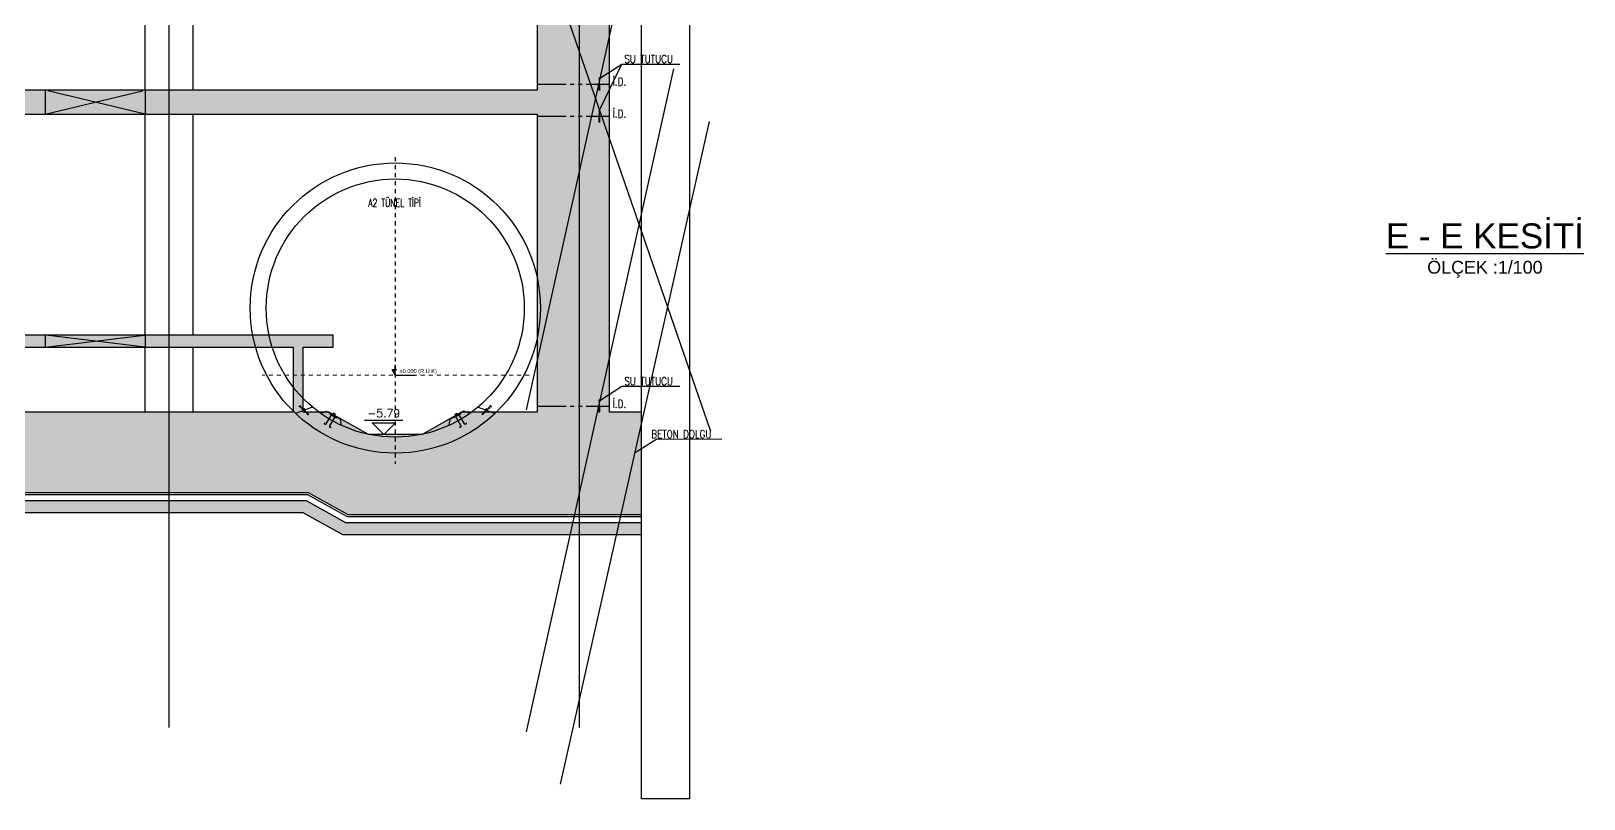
# Model space of a CAD drawing. Header units: millimetres. Extents: x 400408 to 401363, y 4543987 to 4544157.
# Drawn here: x 401009.17 to 401047.97, y 4544014.79 to 4544033.97 of the extents above; entities that cross this region are included whole.
import ezdxf
from ezdxf.enums import TextEntityAlignment as Align

# ---------------------------------------------------------------- set-up
doc = ezdxf.new("R2010")
doc.units = ezdxf.units.MM
for name, pattern in [('ACAD_ISO05W100', [33, 24, -3, 0, -3, 0, -3]), ('AKS', [3, 2.5, -0.25, 0, -0.25]), ('CONTINU', [0]), ('DASHDOT', [1, 0.5, -0.25, 0, -0.25]), ('DASHDOT2', [0.5, 0.25, -0.125, 0, -0.125]), ('HIDDEN', [0.375, 0.25, -0.125])]:
    doc.linetypes.add(name, pattern=pattern)
for name, color, linetype in [('aks prota', 2, 'AKS'), ('AXIS', 8, 'DASHDOT2'), ('görünüş prota', 4, 'Continuous'), ('inşaat derzi prota', 11, 'Continuous'), ('KALIP', 1, 'Continuous'), ('kesit prota', 1, 'Continuous'), ('kesit tarama prota', 252, 'Continuous'), ('KOT', 7, 'Continuous'), ('kot prota', 4, 'Continuous'), ('LINE V2', 7, 'Continuous'), ('merdiven prota', 2, 'Continuous'), ('not prota', 2, 'Continuous'), ('not yazısı prota', 6, 'Continuous'), ('not çizgisi prota', 4, 'Continuous'), ('OLCU', 5, 'Continuous'), ('PRT-CST-rc_level', 6, 'Continuous'), ('PRT-CST-rc_levermark', 4, 'Continuous'), ('st_s_su tutucu', 2, 'Continuous'), ('st_s_ölçü', 4, 'Continuous'), ('t35 prota', 3, 'Continuous'), ('tplan prota', 7, 'Continuous'), ('WATER STOP_B', 5, 'Continuous')]:
    doc.layers.add(name, color=color, linetype=linetype)
doc.layers.add('PRT-Geo-Axis', color=12, linetype='DASHDOT', lineweight=18)
doc.layers.add('PRT-KD-kazik', color=172, linetype='Continuous', lineweight=25)
doc.styles.add('Arial', font='Arial.ttf')
doc.styles.add('OLCU', font='romanstw.shx')
doc.styles.add('SIMPLXTW', font='simplxtw.shx', dxfattribs={"width": 0.6, "height": 125})
doc.styles.add('TEXT250', font='romanstw.shx', dxfattribs={"width": 0.8, "height": 25})
doc.styles.add('TSIMPLEX', font='romanstw.shx')
doc.styles.add('TUNNELCONSULT', font='Arial.ttf')
doc.dimstyles.new('1-50', dxfattribs={"dimtxt": 10, "dimasz": 4, "dimexe": 4, "dimexo": 8, "dimgap": 4, "dimtad": 1, "dimdec": 1, "dimrnd": 0.05, "dimzin": 9, "dimdsep": 46, "dimtxsty": 'OLCU', "dimblk1": 'OBLIQUE', "dimblk2": 'OBLIQUE', "dimsah": 1, "dimcen": 2, "dimdle": 4, "dimclrd": 4, "dimclre": 4, "dimclrt": 3, "dimadec": 1, "dimazin": 0, "dimtfac": 1, "dimtdec": 1, "dimtix": 1, "dimtmove": 2, "dimatfit": 3, "dimldrblk": 'OBLIQUE', "dimfxl": 1, "dimtvp": 1, "dimtolj": 1, "dimtzin": 1, "dimarcsym": 0})

# ---------------------------------------------------------------- blocks, each defined once
blk = doc.blocks.new('KOTK5')
at = {"layer": 'PRT-CST-rc_levermark'}
blk.add_line((216.6666666667443, 160), (-213.3333333332557, 160), dxfattribs=at)
blk.add_lwpolyline([(130, 130), (-130, 130), (0, 0)], close=True, dxfattribs=at)
at = {"layer": 'PRT-CST-rc_level', "style": 'OLCU'}
blk.add_attdef('000.00', text='', height=90, dxfattribs=at).set_placement((0, 193.1381784435362), align=Align.CENTER)
blk = doc.blocks.new('_Oblique')
at = {"layer": 'st_s_ölçü', "lineweight": -2}
blk.add_line((-0.5, -0.5), (0.5, 0.5), dxfattribs=at)
blk = doc.blocks.new('D')
at = {"layer": 'st_s_su tutucu', "linetype": 'CONTINU', "ltscale": 0.2}
for p, q in [((-39987.83090962706, 52508.18991963421), (-39992.63090966878, 52508.18991966914)), ((-39992.63090966878, 52508.18991966914), (-39992.63090980848, 52507.38991968935)), ((-39992.63090980848, 52507.38991968935), (-39990.63090962501, 52506.05655179494)), ((-39990.63090992199, 52478.65671955824), (-39991.93117670823, 52478.6567195757)), ((-39991.93117670823, 52478.6567195757), (-39991.93117659182, 52477.72311959402)), ((-39991.93117659182, 52477.72311959402), (-39990.63090987367, 52477.72311951835)), ((-39990.6309096902, 52498.50671976196), (-39991.53117650332, 52498.50671977942)), ((-39991.53117650332, 52498.50671977942), (-39991.53117639622, 52497.87311976865)), ((-39991.53117639622, 52497.87311976865), (-39990.63090970417, 52497.87311978029)), ((-39990.63090980196, 52488.50671968629), (-39991.53117661508, 52488.50671963972)), ((-39991.53117661508, 52488.50671963972), (-39991.53117662905, 52487.87311965806)), ((-39991.53117662905, 52487.87311965806), (-39990.630909937, 52487.87311964059)), ((-39991.53117661508, 52467.87311965223), (-39991.53117662905, 52468.5067196339)), ((-39991.53117662905, 52468.5067196339), (-39990.630909937, 52468.50671965136)), ((-39990.63090980196, 52467.87311960567), (-39991.53117661508, 52467.87311965223)), ((-39990.63090962501, 52506.05655179494), (-39990.6309096902, 52498.50671976196)), ((-39990.63090970417, 52497.87311978029), (-39990.63090980196, 52488.50671968629)), ((-39990.630909937, 52487.87311964059), (-39990.63090992199, 52478.65671955824)), ((-39990.630909937, 52468.50671965136), (-39990.63090992199, 52477.72311973372)), ((-39990.63090970417, 52458.50671951166), (-39990.63090980196, 52467.87311960567)), ((-39989.83090974534, 52506.05655187643), (-39987.83090964103, 52507.38991968935)), ((-39989.83090955907, 52498.50671965136), (-39989.83090974534, 52506.05655187643)), ((-39988.9306429881, 52498.50671966883), (-39989.83090955907, 52498.50671965136)), ((-39989.83090992229, 52488.50671961062), (-39989.83090981984, 52497.87311973373)), ((-39989.83090981984, 52497.87311973373), (-39988.93064300207, 52497.87311962313)), ((-39988.93064335132, 52488.50671965136), (-39989.83090992229, 52488.50671961062)), ((-39989.83091007002, 52478.65671960481), (-39989.8309099316, 52487.87311978029)), ((-39989.8309099316, 52487.87311978029), (-39988.93064311383, 52487.87311964059)), ((-39988.53064343977, 52478.65671965137), (-39989.83091007002, 52478.65671960481)), ((-39989.83090998934, 52477.72311965805), (-39988.53064344908, 52477.72311964058)), ((-39989.83091007002, 52477.72311968715), (-39989.8309099316, 52468.50671951166)), ((-39989.8309099316, 52468.50671951166), (-39988.93064311383, 52468.50671965136)), ((-39988.93064335132, 52467.87311964059), (-39989.83090992229, 52467.87311968134)), ((-39989.83090992229, 52467.87311968134), (-39989.83090981984, 52458.50671955823)), ((-39988.93064300207, 52497.87311962313), (-39988.9306429881, 52498.50671966883)), ((-39988.93064311383, 52487.87311964059), (-39988.93064335132, 52488.50671965136)), ((-39988.93064311383, 52468.50671965136), (-39988.93064335132, 52467.87311964059)), ((-39988.53064344908, 52477.72311964058), (-39988.53064343977, 52478.65671965137)), ((-39987.83090964103, 52507.38991968935), (-39987.83090962706, 52508.18991963421)), ((-39992.63090980848, 52448.98991960261), (-39990.63090962501, 52450.32328749701)), ((-39992.63090966878, 52448.18991962282), (-39992.63090980848, 52448.98991960261)), ((-39987.83090962706, 52448.18991965774), (-39992.63090966878, 52448.18991962282)), ((-39991.53117650332, 52457.87311951254), (-39991.53117639622, 52458.50671952331)), ((-39991.53117639622, 52458.50671952331), (-39990.63090970417, 52458.50671951166)), ((-39990.6309096902, 52457.87311953), (-39991.53117650332, 52457.87311951254)), ((-39990.63090962501, 52450.32328749701), (-39990.6309096902, 52457.87311953)), ((-39989.83090981984, 52458.50671955823), (-39988.93064300207, 52458.50671966883)), ((-39988.9306429881, 52457.87311962313), (-39989.83090955907, 52457.87311964059)), ((-39989.83090955907, 52457.87311964059), (-39989.83090974534, 52450.32328741552)), ((-39989.83090974534, 52450.32328741552), (-39987.83090964103, 52448.98991960261)), ((-39988.93064300207, 52458.50671966883), (-39988.9306429881, 52457.87311962313)), ((-39987.83090964103, 52448.98991960261), (-39987.83090962706, 52448.18991965774))]:
    blk.add_line(p, q, dxfattribs=at)
blk = doc.blocks.new('KESITKOT')
at = {"layer": 'KOT', "linetype": 'Continuous'}
h = blk.add_hatch(dxfattribs=at)
h.set_pattern_fill('ANSI31', color=5, scale=200, angle=45, style=0)
h.set_pattern_definition([(90, (63253.65262141547, -35392.01672234735), (25, 5.329070518200751e-15), [])])
h.paths.add_polyline_path([(-149.9999999999854, 259.8076211353182), (1.455191522836685e-11, 259.8076211353182), (1.455191522836685e-11, 0)])
at = {"layer": 'KOT', "color": 4, "linetype": 'Continuous'}
for p, q in [((75, 259.8076211353182), (-150, 259.8076211353182)), ((0, 0), (-150, 259.8076211353182)), ((0, 0), (0, 519.6152422706364)), ((0, 0), (1000.000000000007, 0))]:
    blk.add_line(p, q, dxfattribs=at)
at = {"layer": 'KOT', "color": 7, "linetype": 'Continuous', "style": 'SIMPLXTW', "width": 0.7}
blk.add_attdef('%%P0.000', (216.1604628276546, 100), '', height=200, dxfattribs=at)
blk = doc.blocks.new('A$C05c5180b')
at = {"layer": 'AXIS', "color": 8, "linetype": 'DASHDOT', "ltscale": 3}
blk.add_line((909.3912549589586, 7722.44834685266), (909.3912549589586, 60.11717005832179), dxfattribs=at)
at = {"layer": 'KALIP'}
for p, q in [((-1158.216603603883, 1480.347913935642), (-1584.995128196402, 1325.013234358143)), ((-955.1455081848253, 1323.956508458934), (-805.5578237442824, 1383.127896259837)), ((-805.5578237442824, 1383.127896259837), (-459.0858499222377, 1183.234996546445)), ((-435.4375488256046, 1024.117156507506), (-459.0858499222377, 1183.234996546445)), ((2254.126142296038, 1024.083354348644), (2277.779467113636, 1183.234996546445)), ((2624.251440935739, 1383.127896259837), (2277.779467113636, 1183.234996546445)), ((2773.87997485706, 1323.94034990633), (2624.251440935739, 1383.127896259837)), ((2976.999113512487, 1480.347913935642), (3403.777638114319, 1325.013234358143))]:
    blk.add_line(p, q, dxfattribs=at)
at = {"layer": 'KALIP', "elevation": 1.568325220887654e-10}
for points in [[(-638.3178820060275, 1332.820720274904), (-658.307197091257, 1298.173479363119), (-606.3364765754086, 1268.18941344331), (-586.3470859328227, 1302.836785317777)], [(2457.011499197484, 1332.820720274904), (2477.000814282655, 1298.173479363119), (2425.030093766836, 1268.18941344331), (2405.04070312425, 1302.836785317777)]]:
    blk.add_lwpolyline(points, close=True, dxfattribs=at)
at = {"layer": 'KALIP'}
for radius in [3625.000000001637, 3225.000000001637]:
    blk.add_circle((909.3912549589586, 3955.348112577434), radius, dxfattribs=at)
at = {"layer": 'LINE V2', "color": 4, "elevation": 1.568325220887654e-10}
for points in [[(-861.3635213346279, 1086.293389983126, 0.9999999999999999), (-818.0545246068796, 1061.306777518941), (-695.6201235323388, 1273.5208614851, -0.414213562373095), (-668.3018798556004, 1280.849815190537), (-616.3310837822792, 1250.865880233527, -0.414213562373095), (-609.0021300768421, 1223.547636556745), (-731.436531151383, 1011.3335525906, 0.9999999999999999), (-688.1275344195601, 986.3469401240873, -0.9999999999999999)], [(2680.057138526085, 1086.293389983126, -0.9999999999999999), (2636.748141798336, 1061.306777518941), (2514.313740723795, 1273.5208614851, 0.414213562373095), (2486.995497046999, 1280.849815190537), (2435.024700973678, 1250.865880233527, 0.414213562373095), (2427.695747268241, 1223.547636556745), (2550.130148342781, 1011.3335525906, -0.9999999999999999), (2506.821151611017, 986.3469401240873, 0.9999999999999999)]]:
    blk.add_lwpolyline(points, format="xyb", dxfattribs=at)
for points in [[(-728.9344752744364, 1315.831072640387), (-555.6984883634141, 1215.884622783684), (-545.7038433777343, 1233.208221474786), (-718.9398302887857, 1333.154671331489)], [(2547.628092465893, 1315.831072640387), (2374.392105554842, 1215.884622783684), (2364.397460569191, 1233.208221474786), (2537.633447480213, 1333.154671331489)]]:
    blk.add_lwpolyline(points, close=True, dxfattribs=at)
at = {"layer": 'PRT-Geo-Axis', "linetype": 'DASHDOT', "ltscale": 3}
blk.add_line((4252.075579508499, 2280.348112586751), (-2415.337623733329, 2280.348112586747), dxfattribs=at)
at = {"layer": 'WATER STOP_B', "color": 3}
for points in [[(-1339.394592402969, 1404.533478117613, 0.5773502691895264), (-1338.563254702429, 1407.896345588633), (-1367.678902246902, 1435.901010371617, 0.5773502691896774), (-1371.006899756656, 1434.939536203816), (-1377.564772060156, 1408.412102845774, -0.5773502691898074), (-1380.892769569866, 1407.450628678002), (-1419.009971933134, 1444.113370697327), (-1423.690610489663, 1439.247044906377), (-1427.115489067583, 1442.541238392889), (-1422.434850510894, 1447.407564183657), (-1449.637249548163, 1473.571985399685), (-1454.317888104735, 1468.705659608793), (-1457.742766682612, 1471.999853095287), (-1453.062128125937, 1476.866178886157), (-1470.262310319697, 1493.410043686126), (-1487.868070861383, 1489.531594276574), (-1492.192412500066, 1493.690929486813), (-1467.236401238682, 1519.636979319323), (-1462.912059599825, 1515.477644109124), (-1466.102975109548, 1497.734385325213), (-1448.902792915716, 1481.190520524946), (-1444.222154359217, 1486.056846315747), (-1440.797275781253, 1482.762652829184), (-1445.477914337811, 1477.896327038306), (-1418.275515300644, 1451.731905822464), (-1413.594876744086, 1456.598231613334), (-1410.169998166166, 1453.304038126793), (-1414.850636722724, 1448.43771233593), (-1383.391193850926, 1418.178685792212, 0.5773502691899163), (-1380.06319634126, 1419.140159959941), (-1373.78243660451, 1444.546637494404, -0.5773502691894145), (-1370.454439094799, 1445.508111662122), (-1328.855492504255, 1405.496480362697, -0.5773502691898413), (-1329.686830204781, 1402.133612891666), (-1354.829865038613, 1394.86967161149, 0.5773502691890604), (-1355.661202739095, 1391.506804140474), (-1324.201759867297, 1361.247777596687), (-1319.521121310696, 1366.114103387543), (-1316.096242732703, 1362.819909901027), (-1320.776881289363, 1357.953584110179), (-1293.574482252297, 1331.789162894293), (-1288.893843695594, 1336.655488685061), (-1285.468965117645, 1333.361295198512), (-1290.149603674334, 1328.494969407708), (-1272.949421480414, 1311.951104607484), (-1255.343660938932, 1315.829554017389), (-1251.019319300191, 1311.67021880703), (-1275.975330561603, 1285.724168974415), (-1280.299672200374, 1289.88350418468), (-1277.108756690868, 1307.626762968932), (-1294.308938884627, 1324.170627768959), (-1298.989577441171, 1319.304301978085), (-1302.414456019018, 1322.598495464601), (-1297.733817462387, 1327.464821255366), (-1324.936216499598, 1353.629242471434), (-1329.616855056142, 1348.762916680564), (-1333.041733634003, 1352.05711016705), (-1328.361095077344, 1356.923435957873), (-1366.478297440597, 1393.586177977104, -0.5773502691892097), (-1365.646959740101, 1396.949045448149)], [(3158.177102320886, 1404.533478117613, -0.5773502691895264), (3157.345764620346, 1407.896345588633), (3186.461412164819, 1435.901010371617, -0.5773502691896774), (3189.789409674573, 1434.939536203816), (3196.347281978073, 1408.412102845774, 0.5773502691898074), (3199.675279487783, 1407.450628678002), (3237.792481851051, 1444.113370697327), (3242.47312040758, 1439.247044906377), (3245.8979989855, 1442.541238392889), (3241.217360428811, 1447.407564183657), (3268.41975946608, 1473.571985399685), (3273.100398022652, 1468.705659608793), (3276.525276600529, 1471.999853095287), (3271.844638043855, 1476.866178886157), (3289.044820237614, 1493.410043686126), (3306.6505807793, 1489.531594276574), (3310.974922417983, 1493.690929486813), (3286.0189111566, 1519.636979319323), (3281.694569517742, 1515.477644109124), (3284.885485027466, 1497.734385325213), (3267.685302833634, 1481.190520524946), (3263.004664277134, 1486.056846315747), (3259.57978569917, 1482.762652829184), (3264.260424255728, 1477.896327038306), (3237.058025218561, 1451.731905822464), (3232.377386662003, 1456.598231613334), (3228.952508084083, 1453.304038126793), (3233.633146640641, 1448.43771233593), (3202.173703768844, 1418.178685792212, -0.5773502691899163), (3198.845706259177, 1419.140159959941), (3192.564946522427, 1444.546637494404, 0.5773502691894145), (3189.236949012717, 1445.508111662122), (3147.638002422173, 1405.496480362697, 0.5773502691898413), (3148.469340122698, 1402.133612891666), (3173.61237495653, 1394.86967161149, -0.5773502691890604), (3174.443712657012, 1391.506804140474), (3142.984269785215, 1361.247777596687), (3138.303631228613, 1366.114103387543), (3134.87875265062, 1362.819909901027), (3139.55939120728, 1357.953584110179), (3112.356992170215, 1331.789162894293), (3107.676353613511, 1336.655488685061), (3104.251475035562, 1333.361295198512), (3108.932113592251, 1328.494969407708), (3091.731931398332, 1311.951104607484), (3074.126170856849, 1315.829554017389), (3069.801829218108, 1311.67021880703), (3094.75784047952, 1285.724168974415), (3099.082182118291, 1289.88350418468), (3095.891266608785, 1307.626762968932), (3113.091448802545, 1324.170627768959), (3117.772087359088, 1319.304301978085), (3121.196965936935, 1322.598495464601), (3116.516327380305, 1327.464821255366), (3143.718726417515, 1353.629242471434), (3148.399364974059, 1348.762916680564), (3151.824243551921, 1352.05711016705), (3147.143604995261, 1356.923435957873), (3185.260807358514, 1393.586177977104, 0.5773502691892097), (3184.429469658018, 1396.949045448149)]]:
    blk.add_lwpolyline(points, format="xyb", close=True, dxfattribs=at)
at = {"layer": 'OLCU'}
ref = blk.add_blockref('KESITKOT', (909.3912549589586, 2280.348112586749), dxfattribs=dict(at, xscale=0.4999999999987873, yscale=0.4999999999987873, zscale=0.4999999999987873))
ref.add_attrib('%%P0.000', '%%P0.000 (R.Ü.K)', (1017.471486372786, 2330.348112586749), dxfattribs={"layer": 'KOT', "color": 1, "linetype": 'Continuous', "height": 100, "style": 'TUNNELCONSULT'})
at = {"layer": 'not prota', "style": 'TEXT250', "width": 0.7}
blk.add_text('A2 TÜNEL TİPİ', height=200, dxfattribs=at).set_placement((891.3685132012033, 6585.382700727812), align=Align.MIDDLE_CENTER)

msp = doc.modelspace()

# ---------------------------------------------------------------- hatches: boundary and pattern name
at = {"layer": 'kesit tarama prota'}
h = msp.add_hatch(color=256, dxfattribs=at)
h.dxf.hatch_style = 1
h.paths.add_polyline_path([(401023.6154380341, 4544061.045109952), (400982.3170749475, 4544061.045109952), (400982.3170749475, 4544064.045109952), (400981.9462545542, 4544064.045109952), (400981.9462545542, 4544059.845109952), (401010.6154364852, 4544059.845109952), (401014.6154364852, 4544059.845109952), (401022.1154380341, 4544059.845109952), (401022.1154380341, 4544053.745109952), (401003.5922427652, 4544053.745109952), (401003.5922427652, 4544053.245109952), (401022.1154380341, 4544053.245109952), (401022.1154380341, 4544045.785109952), (401016.2154380341, 4544045.785109952), (401016.2154380341, 4544047.285109952), (401003.5922427652, 4544047.285109952), (401003.5922427652, 4544046.785109952), (401012.6154364818, 4544046.785109952), (401012.6154364818, 4544046.085109952), (401013.2154364821, 4544046.085109952), (401013.2154364821, 4544046.785109952), (401015.7154380341, 4544046.785109952), (401015.7154380341, 4544045.285109952), (401022.1154380341, 4544045.285109952), (401022.1154380341, 4544037.955109952), (401003.5922427653, 4544037.955109952), (401003.5922427653, 4544036.955109952), (401013.2154364821, 4544036.955109952), (401013.2154364821, 4544037.355109951), (401021.815438034, 4544037.355109951), (401021.8154380341, 4544032.495109952), (401003.3654666861, 4544032.495109952), (401003.3654666861, 4544031.895109951), (401021.8154380341, 4544031.895109951), (401021.8154380341, 4544024.445109951), (401019.9247713328, 4544024.445109951), (401018.9354817926, 4544023.895109951), (401017.5953925393, 4544023.895109951), (401016.6061029991, 4544024.445109951), (401015.9648585089, 4544024.445109951), (401015.9648585089, 4544026.075109951), (401016.7154364819, 4544026.075109951), (401016.7154364819, 4544026.375109952), (400987.8154364818, 4544026.375109952), (400987.8154364818, 4544026.075109951), (400988.5648593129, 4544026.075109951), (400988.5648593129, 4544024.445109951), (400987.9247683705, 4544024.445109951), (400986.9354788302, 4544023.895109951), (400985.5953895769, 4544023.895109951), (400984.6061000366, 4544024.445109951), (400982.7154364818, 4544024.445109951), (400982.7154364818, 4544031.895109951), (400998.6154364819, 4544031.895109951), (400998.6154364819, 4544031.295109952), (400999.4154470484, 4544031.295109952), (400999.4154470484, 4544031.895109951), (401001.1654666829, 4544031.895109951), (401001.1654666829, 4544032.495109952), (400982.7170852004, 4544032.495109952), (400982.7170852004, 4544036.955109952), (401000.416663699, 4544036.955109952), (401000.416663699, 4544037.955109952), (400999.5487985598, 4544037.955109952), (400999.5487985598, 4544040.255109952), (401000.043225751, 4544040.255109952), (401000.043225751, 4544040.655109951), (400992.1323906944, 4544040.655109951), (400992.1323906944, 4544040.255109952), (400999.1779781663, 4544040.255109952), (400999.1779781663, 4544037.955109952), (400990.9213061013, 4544037.955109952), (400990.9213061013, 4544040.655109951), (400983.7271284477, 4544040.655109951), (400983.7271284477, 4544040.255109952), (400984.221555639, 4544040.255109952), (400984.221555639, 4544037.955109952), (400980.9154364821, 4544037.955109952), (400980.9154364821, 4544024.697091551), (400980.1154380359, 4544024.69709155), (400980.1154380359, 4544021.895109951), (401000.2286359473, 4544021.895109951), (401000.5036359473, 4544022.445109951), (401000.6654666829, 4544022.445109951), (401000.6654666828, 4544024.445109951), (400988.8148593052, 4544024.445109951), (400988.8148593052, 4544026.075109951), (401015.7148585162, 4544026.075109951), (401015.7148585162, 4544024.445109951), (401003.865466686, 4544024.445109951), (401003.865466686, 4544022.445109951), (401016.0875256381, 4544022.445109951), (401017.0768151782, 4544021.895109951), (401019.4540591537, 4544021.895109951), (401020.4433486938, 4544021.895109951), (401024.4154378201, 4544021.895109951), (401024.4154378201, 4544024.445109951), (401023.6154380341, 4544024.445109951)])
h.paths.add_polyline_path([(400990.4109156161, 4544040.255109952), (400990.4109156161, 4544037.955109952), (400984.5923760319, 4544037.955109952), (400984.5923760319, 4544040.255109952)], flags=16)
h = msp.add_hatch(dxfattribs=at)
h.set_pattern_fill('AR-CONC', color=253, scale=0.001, angle=3.428637946617671e-11)
h.set_pattern_definition([(50.00000000003427, (401201.3059478113, 4543716.505307301), (0.1821846689960135, -0.01593908553879405), [0.01905, -0.20955]), (355.0000000000343, (401201.3059478113, 4543716.505307301), (-0.03524342142508365, 0.1910568452390141), [0.01524, -0.16764058417]), (100.4514447000342, (401201.3211298183, 4543716.503979048), (0.1469412470902485, 0.1751177519122831), [0.01619000879999999, -0.1780902445999997]), (46.18420000003428, (401201.3059478113, 4543716.556107301), (0.2710790408921551, -0.04204232793256493), [0.028575, -0.314325]), (96.6355576100341, (401201.3285377113, 4543716.552603802), (0.2374041340513549, 0.2474261245978636), [0.02428502313999999, -0.2671356081599999]), (351.1841511700343, (401201.3059478113, 4543716.556107301), (0.237404134064829, 0.2474261245856747), [0.02285996707, -0.25145973192]), (21.00000000003428, (401201.3313478113, 4543716.543407301), (0.1516143912691937, -0.1022651981869969), [0.01905, -0.20955]), (326.0000000000343, (401201.3313478113, 4543716.543407301), (0.06180202834753685, 0.1841879661223562), [0.01524, -0.16764]), (71.45144500003427, (401201.343982344, 4543716.534885202), (0.2134164192786671, 0.08192276888603296), [0.0161900088, -0.1780899376]), (37.50000000003422, (401201.3059478113, 4543716.505307301), (0.00308860325054122, 0.08455503887315496), [0, -0.1656079999999996, 0, -0.1701799999999996, 0, -0.1682749999999996]), (7.500000000034292, (401201.3059478113, 4543716.505307301), (0.0668196625102458, 0.1001805748181595), [0, -0.09702799999999993, 0, -0.1617979999999999, 0, -0.06413499999999997]), (327.5000000000343, (401201.2493058114, 4543716.505307301), (0.1355905951668748, -0.005728743992592289), [0, -0.0635, 0, -0.19812, 0, -0.26289]), (317.5000000000343, (401201.2239058113, 4543716.505307301), (0.1481291813860028, 0.02542649103342167), [0, -0.08255000000000001, 0, -0.131572, 0, -0.18669])])
h.paths.add_polyline_path([(400985.0249544797, 4544021.695109951), (400983.582423555, 4544021.697091551), (400980.1154380374, 4544021.697091552), (400980.1154380374, 4544021.397091552), (400983.5046369509, 4544021.397091552), (400984.9471678755, 4544021.395109951), (401000.5376529417, 4544021.395109951), (401000.8126529417, 4544021.945109951), (401015.9578812977, 4544021.945109951), (401016.9471708379, 4544021.395109951), (401019.583703494, 4544021.395109951), (401020.5729930341, 4544021.395109951), (401024.4154378201, 4544021.395109951), (401024.4154378201, 4544021.695109951), (401020.49520643, 4544021.695109951), (401019.5059168898, 4544021.695109951), (401017.0249574421, 4544021.695109951), (401016.0356679019, 4544022.245109952), (401000.6272427451, 4544022.245109952), (401000.3522427451, 4544021.695109951)])

# ---------------------------------------------------------------- linework, layer by layer
at = {"layer": 'aks prota', "ltscale": 10}
for p, q in [((401012.6154364818, 4544016.570260297), (401012.6154364818, 4544067.398765222)), ((401022.8654380341, 4544016.570260297), (401022.8654380341, 4544067.398765222))]:
    msp.add_line(p, q, dxfattribs=at)
at = {"layer": 'görünüş prota'}
for p, q in [((401012.0154364822, 4544032.495109952), (401012.0154364822, 4544036.955109952)), ((401013.2154364821, 4544032.495109952), (401013.2154364821, 4544036.955109952)), ((401012.015436482, 4544026.375109952), (401012.015436482, 4544031.895109951)), ((401013.2154364818, 4544026.375109952), (401013.2154364818, 4544031.895109951)), ((401012.015436482, 4544024.445109951), (401012.015436482, 4544026.075109951)), ((401013.2154364818, 4544024.445109951), (401013.2154364818, 4544026.075109951)), ((401000.5345376467, 4544022.395109951), (401016.074561204, 4544022.395109951)), ((401016.074561204, 4544022.395109951), (401017.0638507442, 4544021.845109952)), ((401017.0638507442, 4544021.845109952), (401024.4154378201, 4544021.845109952))]:
    msp.add_line(p, q, dxfattribs=at)
for points in [[(400980.1154380374, 4544021.397091551), (400983.5046369509, 4544021.397091552), (400984.9471678755, 4544021.395109951), (401000.5376529417, 4544021.395109951), (401000.8126529417, 4544021.945109951), (401015.9578812977, 4544021.945109951), (401016.9471708379, 4544021.395109951), (401019.583703494, 4544021.395109951), (401020.5729930341, 4544021.395109951), (401024.4154378201, 4544021.395109951), (401024.4154378201, 4544022.445109951), (401024.4154378201, 4544022.445109951)], [(400980.1154380373, 4544021.69709155), (400983.582423555, 4544021.697091551), (400985.0249544797, 4544021.695109951), (401000.3522427451, 4544021.695109951), (401000.6272427451, 4544022.245109952), (401016.0356679019, 4544022.245109952), (401017.0249574421, 4544021.695109951), (401019.5059168898, 4544021.695109951), (401020.49520643, 4544021.695109951), (401024.4154378201, 4544021.695109951)]]:
    msp.add_lwpolyline(points, dxfattribs=at)
at = {"layer": 'inşaat derzi prota', "linetype": 'ACAD_ISO05W100', "ltscale": 0.03}
for points in [[(401021.8154380341, 4544032.645109951), (401023.6154380341, 4544032.645109951)], [(401021.8154380341, 4544031.845109952), (401023.6154380341, 4544031.845109952)], [(401021.8154380341, 4544024.595109951), (401023.6154380341, 4544024.595109951)]]:
    msp.add_lwpolyline(points, dxfattribs=at)
at = {"layer": 'kesit prota'}
for points in [[(401003.865466686, 4544022.445109951), (401016.0875256381, 4544022.445109951), (401017.0768151782, 4544021.895109951), (401019.4540591537, 4544021.895109951), (401020.4433486938, 4544021.895109951), (401024.4154378201, 4544021.895109951), (401024.4154378201, 4544024.445109951), (401023.6154380341, 4544024.445109951), (401023.6154380341, 4544061.045109952), (400982.3170749475, 4544061.045109952)], [(401003.5922427653, 4544036.955109952), (401013.2154364821, 4544036.955109952), (401013.2154364821, 4544037.355109951), (401021.815438034, 4544037.355109951), (401021.8154380341, 4544032.495109952), (401003.3654666861, 4544032.495109952)], [(401003.3654666861, 4544031.895109951), (401021.8154380341, 4544031.895109951), (401021.8154380341, 4544024.445109951), (401019.9247713328, 4544024.445109951), (401018.9354817926, 4544023.895109951), (401017.5953925393, 4544023.895109951), (401016.6061029991, 4544024.445109951), (401015.9648585089, 4544024.445109951), (401015.9648585089, 4544026.075109951), (401016.7154364819, 4544026.075109951), (401016.7154364819, 4544026.375109952), (400987.8154364818, 4544026.375109952)], [(400988.8148593052, 4544026.075109951), (401015.7148585162, 4544026.075109951), (401015.7148585162, 4544024.445109951), (401003.865466686, 4544024.445109951)]]:
    msp.add_lwpolyline(points, dxfattribs=at)
at = {"layer": 'merdiven prota', "linetype": 'HIDDEN', "ltscale": 10}
for points in [[(401009.5154364838, 4544032.495109952), (401009.5152685751, 4544031.895109951), (401012.0154364838, 4544032.495109952), (401012.0154364838, 4544031.895109951), (401009.5154364838, 4544032.495109952)], [(401009.5154364819, 4544026.375109952), (401009.5154364819, 4544026.075109951), (401012.0154364818, 4544026.375109952), (401012.0154364818, 4544026.075109951), (401009.5154364819, 4544026.375109952)]]:
    msp.add_lwpolyline(points, dxfattribs=at)
at = {"layer": 'PRT-KD-kazik', "color": 3}
msp.add_lwpolyline([(401024.4154378201, 4544059.08510996), (401025.615437961, 4544059.08510996), (401025.615437961, 4544014.785109961), (401024.4154378202, 4544014.785109961)], close=True, dxfattribs=at)

# ---------------------------------------------------------------- block references
at = {"layer": 'kesit prota', "xscale": 0.001, "yscale": 0.001, "zscale": 0.001}
msp.add_blockref('A$C05c5180b', (401017.356042265, 4544023.094761839), dxfattribs=at)
at = {"layer": 'kot prota', "linetype": 'CONTINU', "ltscale": 0.1}
ref = msp.add_blockref('KOTK5', (401017.9789815907, 4544023.892287479), dxfattribs=dict(at, xscale=-0.002222222222222222, yscale=0.002222222222222221, zscale=0.002222222222222222, rotation=359.9999999999409))
ref.add_attrib('000.00', '-5.79', dxfattribs={"layer": 'PRT-CST-rc_level', "height": 0.2, "style": 'OLCU'}).set_placement((401017.9789815907, 4544024.32148343), align=Align.CENTER)
at = {"layer": 'st_s_ölçü', "xscale": -0.004999999999999998, "yscale": 0.004999999999999998, "zscale": 0.004999999999999998, "rotation": 180}
for p in [(401223.3165925822, 4544295.036059549), (401223.3165925822, 4544294.236059549), (401223.3165925822, 4544286.986059549)]:
    msp.add_blockref('D', p, dxfattribs=at)

# ---------------------------------------------------------------- texts
at = {"layer": 'not yazısı prota', "ltscale": 0.05, "style": 'TSIMPLEX', "width": 0.8}
for s, p in [('SU TUTUCU', (401023.9906121035, 4544033.172774246)), ('İ.D.', (401023.6979954685, 4544032.606495388)), ('İ.D.', (401023.6979954685, 4544031.806495388)), ('SU TUTUCU', (401023.9906121035, 4544025.122774246)), ('İ.D.', (401023.6979954685, 4544024.556495388))]:
    msp.add_text(s, height=0.2, dxfattribs=at).set_placement(p)
msp.add_text('BETON DOLGU', height=0.2, rotation=359.8594761374329, dxfattribs=at).set_placement((401024.6623700695, 4544023.802063532))
at = {"layer": 't35 prota', "style": 'Arial'}
msp.add_text('ÖLÇEK :1/100', height=0.32, dxfattribs=at).set_placement((401045.4925105921, 4544028.055357565), align=Align.MIDDLE)
at = {"layer": 'tplan prota', "style": 'Arial'}
msp.add_text('%%UE - E KESİTİ', height=0.625, dxfattribs=at).set_placement((401045.4925105921, 4544028.930357565), align=Align.MIDDLE)

# ---------------------------------------------------------------- leaders
at = {"layer": 'not çizgisi prota'}
for points in [[(401023.3710295805, 4544031.995292981), (401023.9295914492, 4544033.14504679), (401025.3679744299, 4544033.14504679)], [(401023.3781206196, 4544032.794123169), (401023.9295914492, 4544033.14504679), (401025.3799744303, 4544033.14504679)], [(401023.3781206196, 4544024.744123169), (401023.9295914492, 4544025.09504679), (401025.3799744304, 4544025.09504679)], [(401024.2457711883, 4544023.436637549), (401024.7981010352, 4544023.786207576), (401026.4216317759, 4544023.773274327)]]:
    msp.add_leader(points, dimstyle='1-50', override={"dimasz": 12, "dimgap": 4, "dimtad": 0}, dxfattribs=at)

doc.saveas('drawing.dxf')
